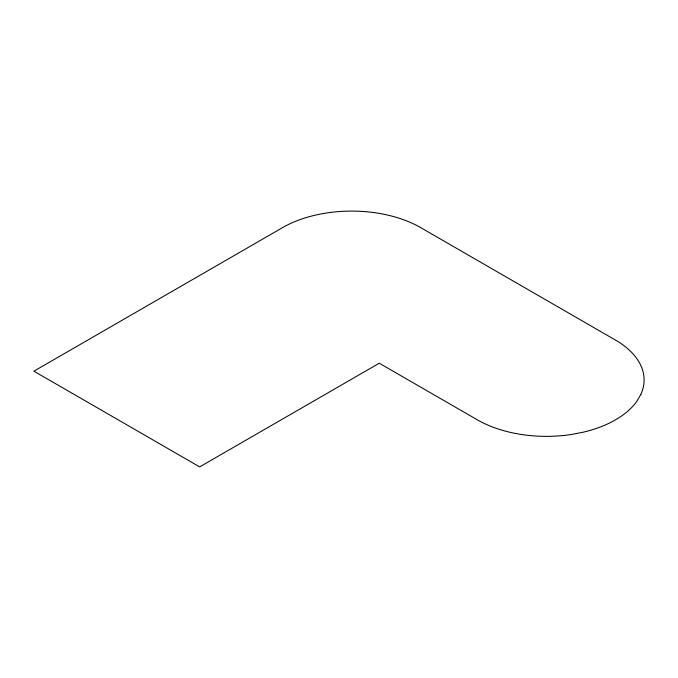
<?xml version="1.0" encoding="UTF-8"?>
<svg xmlns="http://www.w3.org/2000/svg" width="678" height="678" viewBox="0 0 678 678"><rect width="100%" height="100%" fill="white"/><g stroke="black" fill="none" stroke-linecap="round" stroke-linejoin="round"><path stroke-width="1.02" d="M640.769 394.554L636.667 401.546A97.683 56.393 0 0 1 583.8 432.064L571.698 434.437A97.683 56.393 0 0 1 477.346 419.835L379.265 363.213L199.671 466.896L33.9 371.188L282.556 227.622A97.683 56.393 0 0 1 420.707 227.622L615.488 340.085A97.683 56.393 0 0 1 640.769 394.554"/></g></svg>
